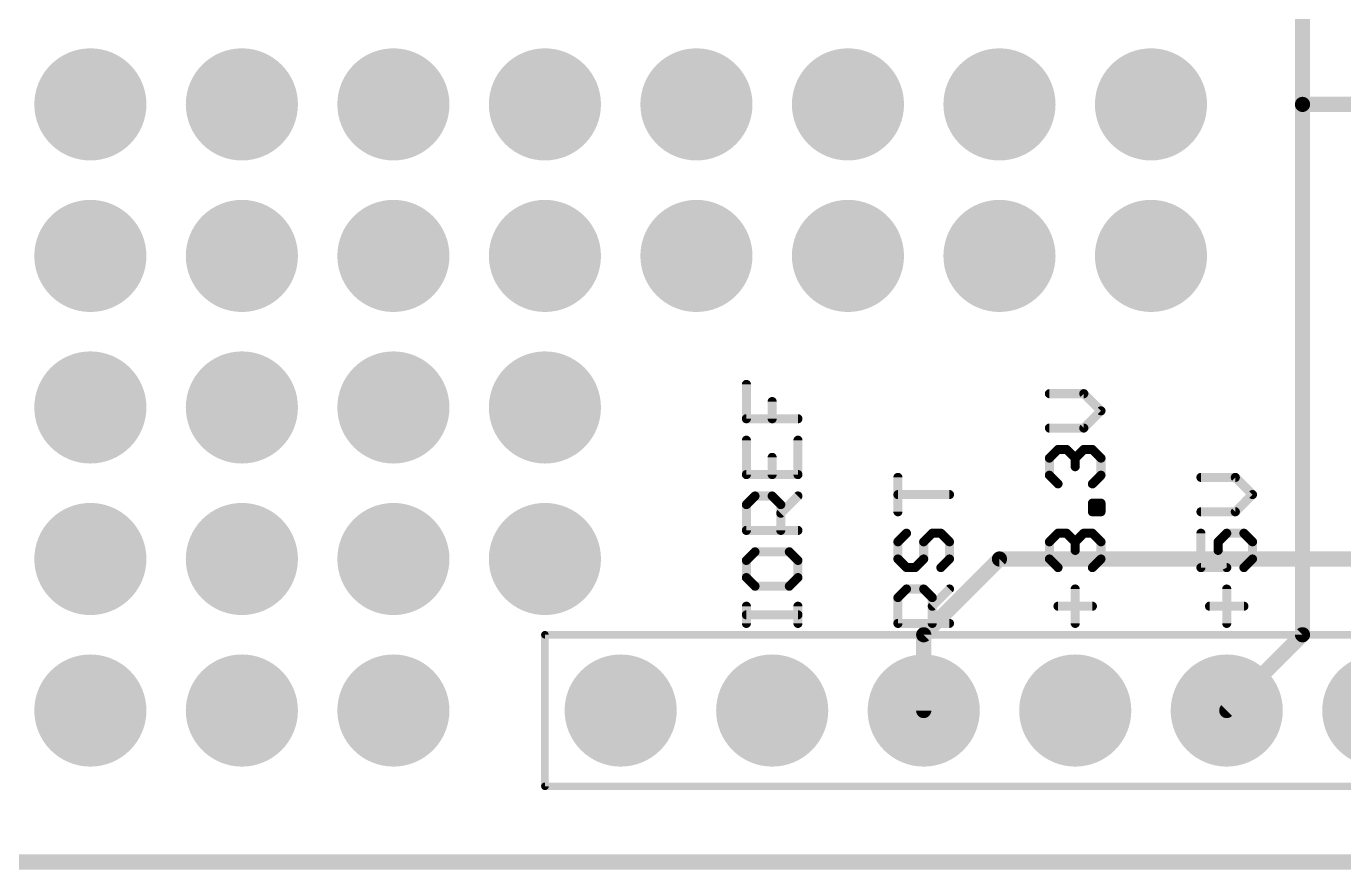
# Model space of a CAD drawing. Extents: x -16 to 96, y -18 to 53.
# Drawn here: x 9.09 to 31.17, y -0.13 to 14.01 of the extents above; entities that cross this region are included whole.
import ezdxf

# ---------------------------------------------------------------- set-up
doc = ezdxf.new("R2010")
doc.units = 0
for name, color, linetype in [('1', 12, 'CONTINUOUS'), ('16', 132, 'CONTINUOUS'), ('17', 110, 'CONTINUOUS'), ('18', 110, 'CONTINUOUS'), ('20', 53, 'CONTINUOUS'), ('21', 41, 'CONTINUOUS'), ('51', 53, 'CONTINUOUS')]:
    doc.layers.add(name, color=color, linetype=linetype)

# ---------------------------------------------------------------- blocks, each defined once
blk = doc.blocks.new('ROUNDP')
at = {"const_width": 0.5}
blk.add_lwpolyline([(0, -0.25, 1), (0, 0.25, 1), (0, -0.25)], format="xyb", dxfattribs=at)
blk = doc.blocks.new('ROUNDV')
at = {"const_width": 0.5}
blk.add_lwpolyline([(0, -0.25, 1), (0, 0.25, 1), (0, -0.25)], format="xyb", dxfattribs=at)

msp = doc.modelspace()

# ---------------------------------------------------------------- linework, layer by layer
at = {"layer": '1', "const_width": 0.254}
for points in [[(30.48, 12.7), (30.48, 19.431)], [(30.48, 3.81), (30.48, 12.7)], [(33.0082, 12.7), (30.48, 12.7)], [(29.21, 2.54), (30.48, 3.81)], [(2.54, 0), (57.15, 0)]]:
    msp.add_lwpolyline(points, dxfattribs=at)
at = {"layer": '1', "const_width": 0.127}
for points in [[(30.5435, 12.7, 1), (30.4165, 12.7)], [(30.48, 12.7635, 1), (30.48, 12.6365)], [(30.4165, 12.7, 1), (30.5435, 12.7)], [(30.4165, 3.81, 1), (30.5435, 3.81)], [(30.5249, 3.7651, 1), (30.4351, 3.8549)], [(29.1651, 2.5849, 1), (29.2549, 2.4951)]]:
    msp.add_lwpolyline(points, format="xyb", dxfattribs=at)
at = {"layer": '16', "const_width": 0.254}
for points in [[(24.13, 3.81), (25.4, 5.08)], [(25.4, 5.08), (37.211, 5.08)], [(24.13, 2.54), (24.13, 3.81)], [(2.54, 0), (57.15, 0)]]:
    msp.add_lwpolyline(points, dxfattribs=at)
at = {"layer": '16', "const_width": 0.127}
for points in [[(25.4, 5.1435, 1), (25.4, 5.0165)], [(25.4449, 5.0351, 1), (25.3551, 5.1249)], [(24.1935, 3.81, 1), (24.0665, 3.81)], [(24.0851, 3.8549, 1), (24.1749, 3.7651)], [(24.0665, 2.54, 1), (24.1935, 2.54)]]:
    msp.add_lwpolyline(points, format="xyb", dxfattribs=at)
at = {"layer": '20', "const_width": 0.2032}
msp.add_lwpolyline([(2.54, 0), (57.15, 0)], dxfattribs=at)
at = {"layer": '21', "const_width": 0.1524}
for points in [[(21.1575, 7.4307), (21.1575, 8.007)], [(21.5896, 7.4307), (21.5896, 7.7188)], [(26.8137, 7.851), (26.2375, 7.851)], [(27.1018, 7.5629), (26.8137, 7.851)], [(26.8137, 7.2748), (27.1018, 7.5629)], [(22.0218, 7.4307), (21.1575, 7.4307)], [(26.2375, 7.2748), (26.8137, 7.2748)], [(21.1575, 7.0714), (21.1575, 6.4952)], [(22.0218, 6.4952), (22.0218, 7.0714)], [(21.5896, 6.4952), (21.5896, 6.7833)], [(26.2375, 6.7715), (26.3815, 6.9155)], [(26.2375, 6.4834), (26.2375, 6.7715)], [(26.3815, 6.9155), (26.5256, 6.9155)], [(26.5256, 6.9155), (26.6696, 6.7715)], [(26.6696, 6.7715), (26.8137, 6.9155)], [(26.6696, 6.7715), (26.6696, 6.6274)], [(26.8137, 6.9155), (26.9577, 6.9155)], [(26.9577, 6.9155), (27.1018, 6.7715)], [(27.1018, 6.7715), (27.1018, 6.4834)], [(21.1575, 6.4952), (22.0218, 6.4952)], [(23.6975, 5.8715), (23.6975, 6.4478)], [(26.3815, 6.3393), (26.2375, 6.4834)], [(27.1018, 6.4834), (26.9577, 6.3393)], [(29.3537, 6.4478), (28.7775, 6.4478)], [(29.6418, 6.1597), (29.3537, 6.4478)], [(21.1575, 5.9919), (21.3015, 6.1359)], [(21.3015, 6.1359), (21.5896, 6.1359)], [(21.5896, 6.1359), (21.7337, 5.9919)], [(21.7337, 5.8478), (22.0218, 6.1359)], [(24.5618, 6.1597), (23.6975, 6.1597)], [(29.3537, 5.8715), (29.6418, 6.1597)], [(21.1575, 5.5597), (21.1575, 5.9919)], [(21.7337, 5.9919), (21.7337, 5.5597)], [(26.9577, 5.8715), (26.9577, 6.0156)], [(26.9577, 6.0156), (27.1018, 6.0156)], [(27.1018, 6.0156), (27.1018, 5.8715)], [(27.1018, 5.8715), (26.9577, 5.8715)], [(28.7775, 5.8715), (29.3537, 5.8715)], [(22.0218, 5.5597), (21.1575, 5.5597)], [(23.8415, 5.5122), (23.6975, 5.3682)], [(24.1296, 5.3682), (24.2737, 5.5122)], [(24.2737, 5.5122), (24.4177, 5.5122)], [(24.4177, 5.5122), (24.5618, 5.3682)], [(26.2375, 5.3682), (26.3815, 5.5122)], [(26.3815, 5.5122), (26.5256, 5.5122)], [(26.5256, 5.5122), (26.6696, 5.3682)], [(26.6696, 5.3682), (26.8137, 5.5122)], [(26.8137, 5.5122), (26.9577, 5.5122)], [(26.9577, 5.5122), (27.1018, 5.3682)], [(28.7775, 5.5122), (28.7775, 4.936)], [(29.0656, 5.3682), (29.2096, 5.5122)], [(29.2096, 5.5122), (29.4977, 5.5122)], [(29.4977, 5.5122), (29.6418, 5.3682)], [(23.6975, 5.3682), (23.6975, 5.0801)], [(24.1296, 5.0801), (24.1296, 5.3682)], [(24.5618, 5.3682), (24.5618, 5.0801)], [(26.2375, 5.0801), (26.2375, 5.3682)], [(26.6696, 5.3682), (26.6696, 5.2241)], [(27.1018, 5.3682), (27.1018, 5.0801)], [(29.0656, 5.2241), (29.0656, 5.3682)], [(29.2096, 4.936), (29.0656, 5.2241)], [(29.6418, 5.3682), (29.6418, 5.0801)], [(21.3015, 5.2004), (21.1575, 5.0563)], [(21.1575, 5.0563), (21.1575, 4.7682)], [(21.8777, 5.2004), (21.3015, 5.2004)], [(22.0218, 5.0563), (21.8777, 5.2004)], [(22.0218, 4.7682), (22.0218, 5.0563)], [(23.6975, 5.0801), (23.8415, 4.936)], [(23.9856, 4.936), (24.1296, 5.0801)], [(24.5618, 5.0801), (24.4177, 4.936)], [(26.3815, 4.936), (26.2375, 5.0801)], [(27.1018, 5.0801), (26.9577, 4.936)], [(29.6418, 5.0801), (29.4977, 4.936)], [(23.8415, 4.936), (23.9856, 4.936)], [(28.7775, 4.936), (29.2096, 4.936)], [(21.1575, 4.7682), (21.3015, 4.6242)], [(21.3015, 4.6242), (21.8777, 4.6242)], [(21.8777, 4.6242), (22.0218, 4.7682)], [(23.6975, 4.4327), (23.8415, 4.5767)], [(23.8415, 4.5767), (24.1296, 4.5767)], [(24.1296, 4.5767), (24.2737, 4.4327)], [(24.2737, 4.2886), (24.5618, 4.5767)], [(26.6696, 4.0005), (26.6696, 4.5767)], [(29.2096, 4.0005), (29.2096, 4.5767)], [(23.6975, 4.0005), (23.6975, 4.4327)], [(24.2737, 4.4327), (24.2737, 4.0005)], [(21.1575, 4.0005), (21.1575, 4.2886)], [(22.0218, 4.1446), (21.1575, 4.1446)], [(22.0218, 4.0005), (22.0218, 4.2886)], [(26.3815, 4.2886), (26.9577, 4.2886)], [(28.9215, 4.2886), (29.4977, 4.2886)], [(24.5618, 4.0005), (23.6975, 4.0005)]]:
    msp.add_lwpolyline(points, dxfattribs=at)
at = {"layer": '21', "const_width": 0.0762}
for points in [[(21.1956, 8.007, 1), (21.1194, 8.007)], [(21.6277, 7.7188, 1), (21.5515, 7.7188)], [(26.2375, 7.8891, 1), (26.2375, 7.8129)], [(26.8406, 7.878, 1), (26.7867, 7.8241)], [(26.8137, 7.8129, 1), (26.8137, 7.8891)], [(27.1287, 7.536, 1), (27.0749, 7.5899)], [(27.0749, 7.536, 1), (27.1287, 7.5899)], [(21.1575, 7.4688, 1), (21.1575, 7.3926)], [(21.1194, 7.4307, 1), (21.1956, 7.4307)], [(21.5515, 7.4307, 1), (21.6277, 7.4307)], [(22.0218, 7.3926, 1), (22.0218, 7.4688)], [(26.2375, 7.3129, 1), (26.2375, 7.2367)], [(26.7867, 7.3018, 1), (26.8406, 7.2479)], [(26.8137, 7.2367, 1), (26.8137, 7.3129)], [(21.1956, 7.0714, 1), (21.1194, 7.0714)], [(22.0599, 7.0714, 1), (21.9837, 7.0714)], [(21.6277, 6.7833, 1), (21.5515, 6.7833)], [(26.2756, 6.7715, 1), (26.1994, 6.7715)], [(26.3815, 6.9536, 1), (26.3815, 6.8774)], [(26.4085, 6.8886, 1), (26.3546, 6.9425)], [(26.5525, 6.9425, 1), (26.4986, 6.8886)], [(26.5256, 6.8774, 1), (26.5256, 6.9536)], [(26.7077, 6.7715, 1), (26.6315, 6.7715)], [(26.8137, 6.9536, 1), (26.8137, 6.8774)], [(26.8406, 6.8886, 1), (26.7867, 6.9425)], [(26.9847, 6.9425, 1), (26.9308, 6.8886)], [(26.9577, 6.8774, 1), (26.9577, 6.9536)], [(27.1399, 6.7715, 1), (27.0637, 6.7715)], [(26.2105, 6.7984, 1), (26.2644, 6.7445)], [(26.6427, 6.7984, 1), (26.6966, 6.7445)], [(26.6315, 6.6274, 1), (26.7077, 6.6274)], [(26.6427, 6.7445, 1), (26.6966, 6.7984)], [(27.0749, 6.7445, 1), (27.1287, 6.7984)], [(21.1575, 6.5333, 1), (21.1575, 6.4571)], [(21.1194, 6.4952, 1), (21.1956, 6.4952)], [(21.5515, 6.4952, 1), (21.6277, 6.4952)], [(21.9837, 6.4952, 1), (22.0599, 6.4952)], [(22.0218, 6.4571, 1), (22.0218, 6.5333)], [(23.7356, 6.4478, 1), (23.6594, 6.4478)], [(26.2644, 6.5103, 1), (26.2105, 6.4564)], [(26.1994, 6.4834, 1), (26.2756, 6.4834)], [(26.3546, 6.3124, 1), (26.4085, 6.3662)], [(26.9308, 6.3662, 1), (26.9847, 6.3124)], [(27.0637, 6.4834, 1), (27.1399, 6.4834)], [(27.1287, 6.4564, 1), (27.0749, 6.5103)], [(28.7775, 6.4859, 1), (28.7775, 6.4097)], [(29.3806, 6.4747, 1), (29.3267, 6.4208)], [(29.3537, 6.4097, 1), (29.3537, 6.4859)], [(21.3015, 6.174, 1), (21.3015, 6.0978)], [(21.3285, 6.109, 1), (21.2746, 6.1629)], [(21.6166, 6.1629, 1), (21.5627, 6.109)], [(21.5896, 6.0978, 1), (21.5896, 6.174)], [(22.0487, 6.109, 1), (21.9949, 6.1629)], [(23.6975, 6.1978, 1), (23.6975, 6.1216)], [(24.5618, 6.1216, 1), (24.5618, 6.1978)], [(29.6687, 6.1327, 1), (29.6149, 6.1866)], [(29.6149, 6.1327, 1), (29.6687, 6.1866)], [(21.1305, 6.0188, 1), (21.1844, 5.9649)], [(21.1956, 5.9919, 1), (21.1194, 5.9919)], [(21.7718, 5.9919, 1), (21.6956, 5.9919)], [(21.7067, 5.9649, 1), (21.7606, 6.0188)], [(26.9958, 6.0156, 1), (26.9196, 6.0156)], [(26.9577, 6.0537, 1), (26.9577, 5.9775)], [(27.1399, 6.0156, 1), (27.0637, 6.0156)], [(27.1018, 5.9775, 1), (27.1018, 6.0537)], [(21.7067, 5.8748, 1), (21.7606, 5.8209)], [(23.6594, 5.8715, 1), (23.7356, 5.8715)], [(26.9577, 5.9096, 1), (26.9577, 5.8334)], [(26.9196, 5.8715, 1), (26.9958, 5.8715)], [(27.0637, 5.8715, 1), (27.1399, 5.8715)], [(27.1018, 5.8334, 1), (27.1018, 5.9096)], [(28.7775, 5.9096, 1), (28.7775, 5.8334)], [(29.3267, 5.8985, 1), (29.3806, 5.8446)], [(29.3537, 5.8334, 1), (29.3537, 5.9096)], [(21.1575, 5.5978, 1), (21.1575, 5.5216)], [(21.1194, 5.5597, 1), (21.1956, 5.5597)], [(21.6956, 5.5597, 1), (21.7718, 5.5597)], [(22.0218, 5.5216, 1), (22.0218, 5.5978)], [(23.8685, 5.4853, 1), (23.8146, 5.5392)], [(24.2737, 5.5503, 1), (24.2737, 5.4741)], [(24.3006, 5.4853, 1), (24.2467, 5.5392)], [(24.4447, 5.5392, 1), (24.3908, 5.4853)], [(24.4177, 5.4741, 1), (24.4177, 5.5503)], [(26.3815, 5.5503, 1), (26.3815, 5.4741)], [(26.4085, 5.4853, 1), (26.3546, 5.5392)], [(26.5525, 5.5392, 1), (26.4986, 5.4853)], [(26.5256, 5.4741, 1), (26.5256, 5.5503)], [(26.8137, 5.5503, 1), (26.8137, 5.4741)], [(26.8406, 5.4853, 1), (26.7867, 5.5392)], [(26.9847, 5.5392, 1), (26.9308, 5.4853)], [(26.9577, 5.4741, 1), (26.9577, 5.5503)], [(28.8156, 5.5122, 1), (28.7394, 5.5122)], [(29.2096, 5.5503, 1), (29.2096, 5.4741)], [(29.2366, 5.4853, 1), (29.1827, 5.5392)], [(29.5247, 5.5392, 1), (29.4708, 5.4853)], [(29.4977, 5.4741, 1), (29.4977, 5.5503)], [(23.6705, 5.3951, 1), (23.7244, 5.3412)], [(23.7356, 5.3682, 1), (23.6594, 5.3682)], [(24.1677, 5.3682, 1), (24.0915, 5.3682)], [(24.1027, 5.3951, 1), (24.1566, 5.3412)], [(24.5999, 5.3682, 1), (24.5237, 5.3682)], [(24.5349, 5.3412, 1), (24.5887, 5.3951)], [(26.2105, 5.3951, 1), (26.2644, 5.3412)], [(26.2756, 5.3682, 1), (26.1994, 5.3682)], [(26.7077, 5.3682, 1), (26.6315, 5.3682)], [(26.6427, 5.3951, 1), (26.6966, 5.3412)], [(26.6427, 5.3412, 1), (26.6966, 5.3951)], [(27.1399, 5.3682, 1), (27.0637, 5.3682)], [(27.0749, 5.3412, 1), (27.1287, 5.3951)], [(29.0386, 5.3951, 1), (29.0925, 5.3412)], [(29.1037, 5.3682, 1), (29.0275, 5.3682)], [(29.0997, 5.2412, 1), (29.0315, 5.2071)], [(29.6799, 5.3682, 1), (29.6037, 5.3682)], [(29.6149, 5.3412, 1), (29.6687, 5.3951)], [(21.1305, 5.0833, 1), (21.1844, 5.0294)], [(21.1956, 5.0563, 1), (21.1194, 5.0563)], [(21.3015, 5.2385, 1), (21.3015, 5.1623)], [(21.3285, 5.1735, 1), (21.2746, 5.2273)], [(21.9047, 5.2273, 1), (21.8508, 5.1735)], [(21.8777, 5.1623, 1), (21.8777, 5.2385)], [(22.0599, 5.0563, 1), (21.9837, 5.0563)], [(21.9949, 5.0294, 1), (22.0487, 5.0833)], [(23.7244, 5.107, 1), (23.6705, 5.0531)], [(23.6594, 5.0801, 1), (23.7356, 5.0801)], [(24.0915, 5.0801, 1), (24.1677, 5.0801)], [(24.1566, 5.0531, 1), (24.1027, 5.107)], [(24.5237, 5.0801, 1), (24.5999, 5.0801)], [(24.5887, 5.0531, 1), (24.5349, 5.107)], [(26.2644, 5.107, 1), (26.2105, 5.0531)], [(26.1994, 5.0801, 1), (26.2756, 5.0801)], [(26.6315, 5.2241, 1), (26.7077, 5.2241)], [(27.0637, 5.0801, 1), (27.1399, 5.0801)], [(27.1287, 5.0531, 1), (27.0749, 5.107)], [(29.0275, 5.2241, 1), (29.1037, 5.2241)], [(29.6037, 5.0801, 1), (29.6799, 5.0801)], [(29.6687, 5.0531, 1), (29.6149, 5.107)], [(23.8415, 4.9741, 1), (23.8415, 4.8979)], [(23.8146, 4.9091, 1), (23.8685, 4.963)], [(23.9586, 4.963, 1), (24.0125, 4.9091)], [(23.9856, 4.8979, 1), (23.9856, 4.9741)], [(24.3908, 4.963, 1), (24.4447, 4.9091)], [(26.3546, 4.9091, 1), (26.4085, 4.963)], [(26.9308, 4.963, 1), (26.9847, 4.9091)], [(28.7775, 4.9741, 1), (28.7775, 4.8979)], [(28.7394, 4.936, 1), (28.8156, 4.936)], [(29.1756, 4.919, 1), (29.2437, 4.9531)], [(29.2096, 4.8979, 1), (29.2096, 4.9741)], [(29.4708, 4.963, 1), (29.5247, 4.9091)], [(21.1844, 4.7952, 1), (21.1305, 4.7413)], [(21.1194, 4.7682, 1), (21.1956, 4.7682)], [(21.3015, 4.6623, 1), (21.3015, 4.5861)], [(21.2746, 4.5972, 1), (21.3285, 4.6511)], [(21.8508, 4.6511, 1), (21.9047, 4.5972)], [(21.8777, 4.5861, 1), (21.8777, 4.6623)], [(21.9837, 4.7682, 1), (22.0599, 4.7682)], [(22.0487, 4.7413, 1), (21.9949, 4.7952)], [(23.8415, 4.6148, 1), (23.8415, 4.5386)], [(23.8685, 4.5498, 1), (23.8146, 4.6037)], [(24.1566, 4.6037, 1), (24.1027, 4.5498)], [(24.1296, 4.5386, 1), (24.1296, 4.6148)], [(24.5887, 4.5498, 1), (24.5349, 4.6037)], [(26.7077, 4.5767, 1), (26.6315, 4.5767)], [(29.2477, 4.5767, 1), (29.1715, 4.5767)], [(23.6705, 4.4596, 1), (23.7244, 4.4057)], [(23.7356, 4.4327, 1), (23.6594, 4.4327)], [(24.3118, 4.4327, 1), (24.2356, 4.4327)], [(24.2467, 4.4057, 1), (24.3006, 4.4596)], [(21.1956, 4.2886, 1), (21.1194, 4.2886)], [(21.1575, 4.1827, 1), (21.1575, 4.1065)], [(22.0599, 4.2886, 1), (21.9837, 4.2886)], [(22.0218, 4.1065, 1), (22.0218, 4.1827)], [(24.2467, 4.3156, 1), (24.3006, 4.2617)], [(26.3815, 4.3267, 1), (26.3815, 4.2505)], [(26.9577, 4.2505, 1), (26.9577, 4.3267)], [(28.9215, 4.3267, 1), (28.9215, 4.2505)], [(29.4977, 4.2505, 1), (29.4977, 4.3267)], [(21.1194, 4.0005, 1), (21.1956, 4.0005)], [(21.9837, 4.0005, 1), (22.0599, 4.0005)], [(23.6975, 4.0386, 1), (23.6975, 3.9624)], [(23.6594, 4.0005, 1), (23.7356, 4.0005)], [(24.2356, 4.0005, 1), (24.3118, 4.0005)], [(24.5618, 3.9624, 1), (24.5618, 4.0386)], [(26.6315, 4.0005, 1), (26.7077, 4.0005)], [(29.1715, 4.0005, 1), (29.2477, 4.0005)]]:
    msp.add_lwpolyline(points, format="xyb", dxfattribs=at)
at = {"layer": '51', "const_width": 0.0635}
for points in [[(17.78, 3.8418, 1), (17.78, 3.7782)], [(17.8117, 3.81, 1), (17.7483, 3.81)], [(17.78, 1.3017, 1), (17.78, 1.2383)], [(17.7483, 1.27, 1), (17.8117, 1.27)]]:
    msp.add_lwpolyline(points, format="xyb", dxfattribs=at)
at = {"layer": '51'}
for points, const_width in [([(17.78, 3.81), (17.78, 1.27)], 0.127), ([(38.1, 3.81), (17.78, 3.81)], 0.127), ([(17.78, 1.27), (38.1, 1.27)], 0.127), ([(2.54, 0), (57.15, 0)], 0.254)]:
    msp.add_lwpolyline(points, dxfattribs=dict(at, const_width=const_width))

# ---------------------------------------------------------------- block references
at = {"layer": '17', "xscale": 1.8796, "yscale": 1.8796}
for p in [(19.05, 2.54), (19.05, 2.54), (21.59, 2.54), (21.59, 2.54), (24.13, 2.54), (24.13, 2.54), (26.67, 2.54), (26.67, 2.54), (29.21, 2.54), (29.21, 2.54), (31.75, 2.54), (31.75, 2.54)]:
    msp.add_blockref('ROUNDP', p, dxfattribs=at)
at = {"layer": '18', "xscale": 1.8796, "yscale": 1.8796}
for p in [(10.16, 12.7), (10.16, 12.7), (12.7, 12.7), (12.7, 12.7), (15.24, 12.7), (15.24, 12.7), (17.78, 12.7), (17.78, 12.7), (20.32, 12.7), (20.32, 12.7), (22.86, 12.7), (22.86, 12.7), (25.4, 12.7), (25.4, 12.7), (27.94, 12.7), (27.94, 12.7), (10.16, 10.16), (10.16, 10.16), (12.7, 10.16), (12.7, 10.16), (15.24, 10.16), (15.24, 10.16), (17.78, 10.16), (17.78, 10.16), (20.32, 10.16), (20.32, 10.16), (22.86, 10.16), (22.86, 10.16), (25.4, 10.16), (25.4, 10.16), (27.94, 10.16), (27.94, 10.16), (10.16, 7.62), (10.16, 7.62), (12.7, 7.62), (12.7, 7.62), (15.24, 7.62), (15.24, 7.62), (17.78, 7.62), (17.78, 7.62), (10.16, 5.08), (10.16, 5.08), (12.7, 5.08), (12.7, 5.08), (15.24, 5.08), (15.24, 5.08), (17.78, 5.08), (17.78, 5.08), (10.16, 2.54), (10.16, 2.54), (12.7, 2.54), (12.7, 2.54), (15.24, 2.54), (15.24, 2.54)]:
    msp.add_blockref('ROUNDV', p, dxfattribs=at)

doc.saveas('drawing.dxf')
